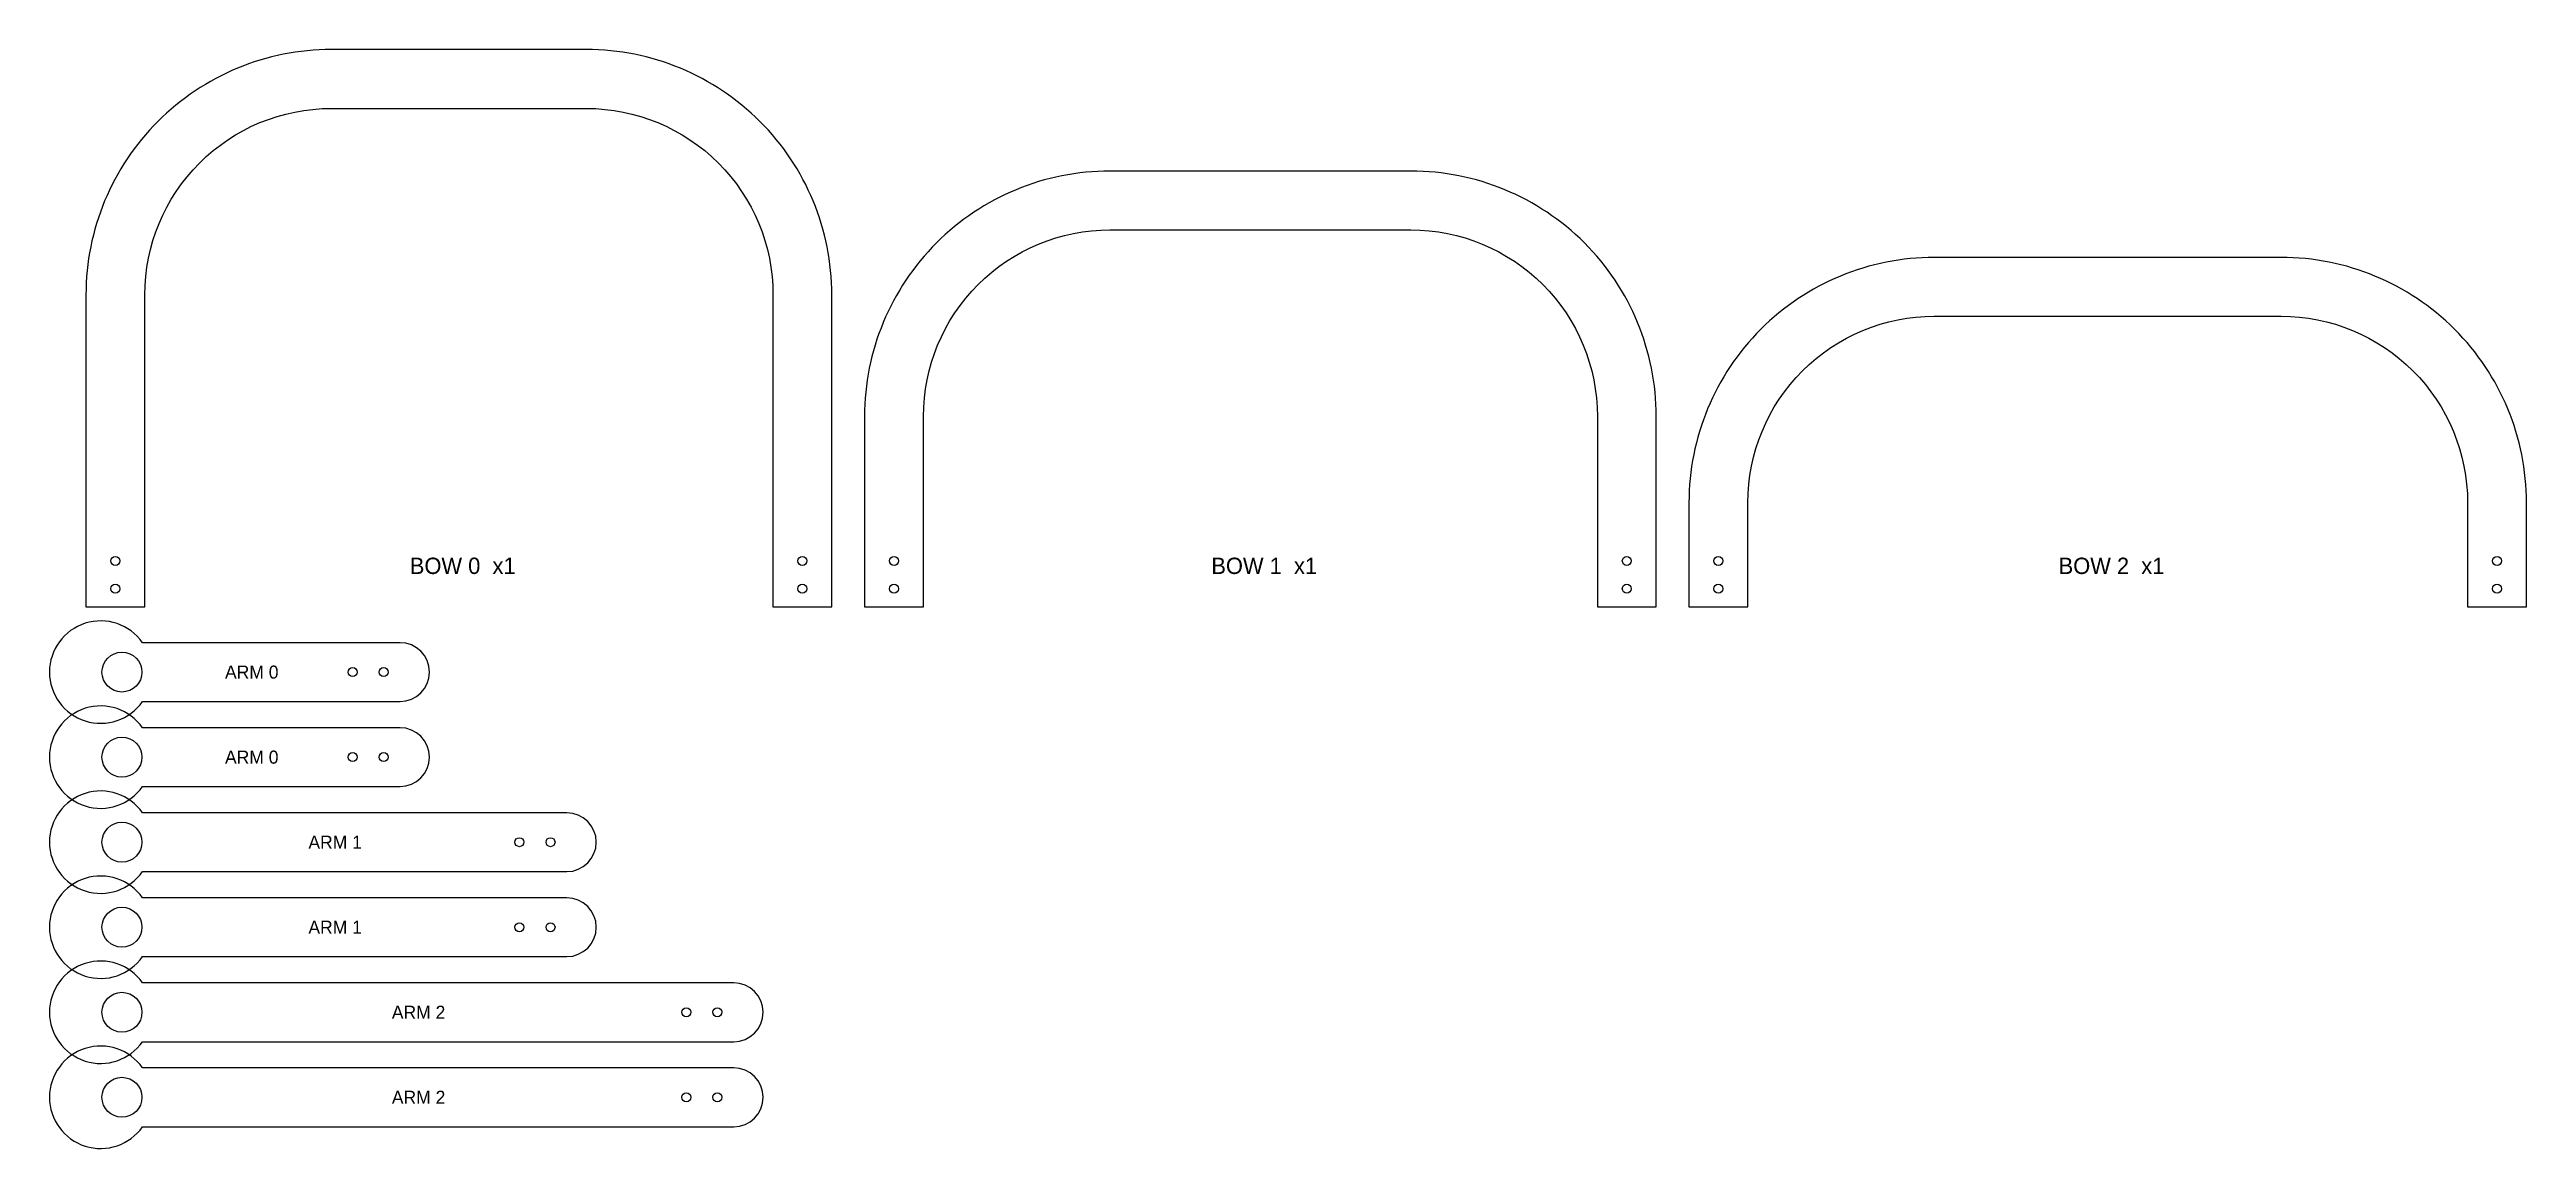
# Model space of a CAD drawing. Header units: metres. Extents: x -22 to 1492, y -331 to 341.
import ezdxf

# ---------------------------------------------------------------- set-up
doc = ezdxf.new("R2010")
doc.units = ezdxf.units.M
for name, color, linetype in [('CUT', 1, 'Continuous'), ('HOLES', 5, 'Continuous'), ('LABEL', 8, 'Continuous')]:
    doc.layers.add(name, color=color, linetype=linetype)

msp = doc.modelspace()

# ---------------------------------------------------------------- linework, layer by layer
at = {"layer": 'CUT'}
for points in [[(456, 0), (456, 190.7, 0.414214), (306, 340.7), (150, 340.7, 0.414214), (0, 190.7), (0, 0), (36, 0), (36, 190.7, -0.414214), (150, 304.7), (306, 304.7, -0.414214), (420, 190.7), (420, 0)], [(960, 0), (960, 116.4, 0.414214), (810, 266.4), (626, 266.4, 0.414214), (476, 116.4), (476, 0), (512, 0), (512, 116.4, -0.414214), (626, 230.4), (810, 230.4, -0.414214), (924, 116.4), (924, 0)], [(1492, 0), (1492, 63.6, 0.414214), (1342, 213.6), (1130, 213.6, 0.414214), (980, 63.6), (980, 0), (1016, 0), (1016, 63.6, -0.414214), (1130, 177.6), (1342, 177.6, -0.414214), (1456, 63.6), (1456, 0)], [(34.6, -58), (192, -58, 1), (192, -22), (34.6, -22, 3.162278)], [(34.6, -110), (192, -110, 1), (192, -74), (34.6, -74, 3.162278)], [(34.6, -162), (294, -162, 1), (294, -126), (34.6, -126, 3.162278)], [(34.6, -214), (294, -214, 1), (294, -178), (34.6, -178, 3.162278)], [(34.6, -266), (396, -266, 1), (396, -230), (34.6, -230, 3.162278)], [(34.6, -318), (396, -318, 1), (396, -282), (34.6, -282, 3.162278)]]:
    msp.add_lwpolyline(points, format="xyb", close=True, dxfattribs=at)
at = {"layer": 'HOLES'}
for centre, radius in [((18, 28), 2.75), ((438, 28), 2.75), ((494, 28), 2.75), ((942, 28), 2.75), ((998, 28), 2.75), ((1474, 28), 2.75), ((18, 11), 2.75), ((438, 11), 2.75), ((494, 11), 2.75), ((942, 11), 2.75), ((998, 11), 2.75), ((1474, 11), 2.75), ((22, -40), 12.2), ((163, -40), 2.75), ((182, -40), 2.75), ((22, -92), 12.2), ((163, -92), 2.75), ((182, -92), 2.75), ((22, -144), 12.2), ((265, -144), 2.75), ((284, -144), 2.75), ((22, -196), 12.2), ((265, -196), 2.75), ((284, -196), 2.75), ((22, -248), 12.2), ((367, -248), 2.75), ((386, -248), 2.75), ((22, -300), 12.2), ((367, -300), 2.75), ((386, -300), 2.75)]:
    msp.add_circle(centre, radius, dxfattribs=at)

# ---------------------------------------------------------------- texts
at = {"layer": 'LABEL'}
for s, height, p in [('BOW 0  x1', 10, (198, 20)), ('BOW 1  x1', 10, (688, 20)), ('BOW 2  x1', 10, (1206, 20)), ('ARM 0', 8, (85, -44)), ('ARM 0', 8, (85, -96)), ('ARM 1', 8, (136, -148)), ('ARM 1', 8, (136, -200)), ('ARM 2', 8, (187, -252)), ('ARM 2', 8, (187, -304))]:
    msp.add_text(s, height=height, dxfattribs=at).set_placement(p)

doc.saveas('drawing.dxf')
